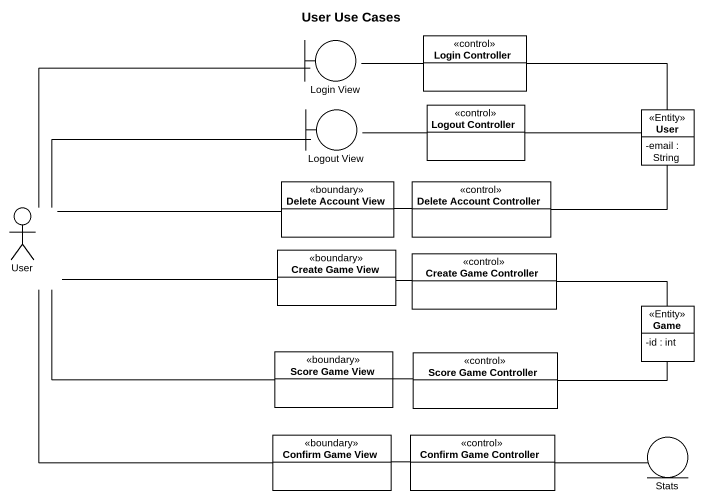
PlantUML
@startuml
title User Use Cases
allowmixing
hide circle
hide empty members
skinparam classAttributeIconSize 0
class "Login Controller" as Login_Controller <<control>>
boundary "Login View" as Login_View
boundary "Logout View" as Logout_View
class "Logout Controller" as Logout_Controller <<control>>
class User <<Entity>> {
  -email : String
}
class "Delete Account View" as Delete_Account_View <<boundary>>
class "Delete Account Controller" as Delete_Account_Controller <<control>>
actor "User" as User_2
class "Create Game View" as Create_Game_View <<boundary>>
class "Create Game Controller" as Create_Game_Controller <<control>>
class Game <<Entity>> {
  -id : int
}
class "Score Game View" as Score_Game_View <<boundary>>
class "Score Game Controller" as Score_Game_Controller <<control>>
class "Confirm Game View" as Confirm_Game_View <<boundary>>
class "Confirm Game Controller" as Confirm_Game_Controller <<control>>
entity Stats
Login_Controller -right- User
Login_View -right- Login_Controller
Login_View -left- User_2
Logout_View -right- Logout_Controller
Logout_View -left- User_2
Logout_Controller -right- User
Delete_Account_View -right- Delete_Account_Controller
Delete_Account_View -left- User_2
Delete_Account_Controller -right- User
Create_Game_View -left- User_2
Create_Game_View -right- Create_Game_Controller
Create_Game_Controller -right- Game
Score_Game_View -left- User_2
Score_Game_View -right- Score_Game_Controller
Score_Game_Controller -right- Game
Confirm_Game_View -up- User_2
Confirm_Game_View -right- Confirm_Game_Controller
Confirm_Game_Controller -right- Stats
@enduml
